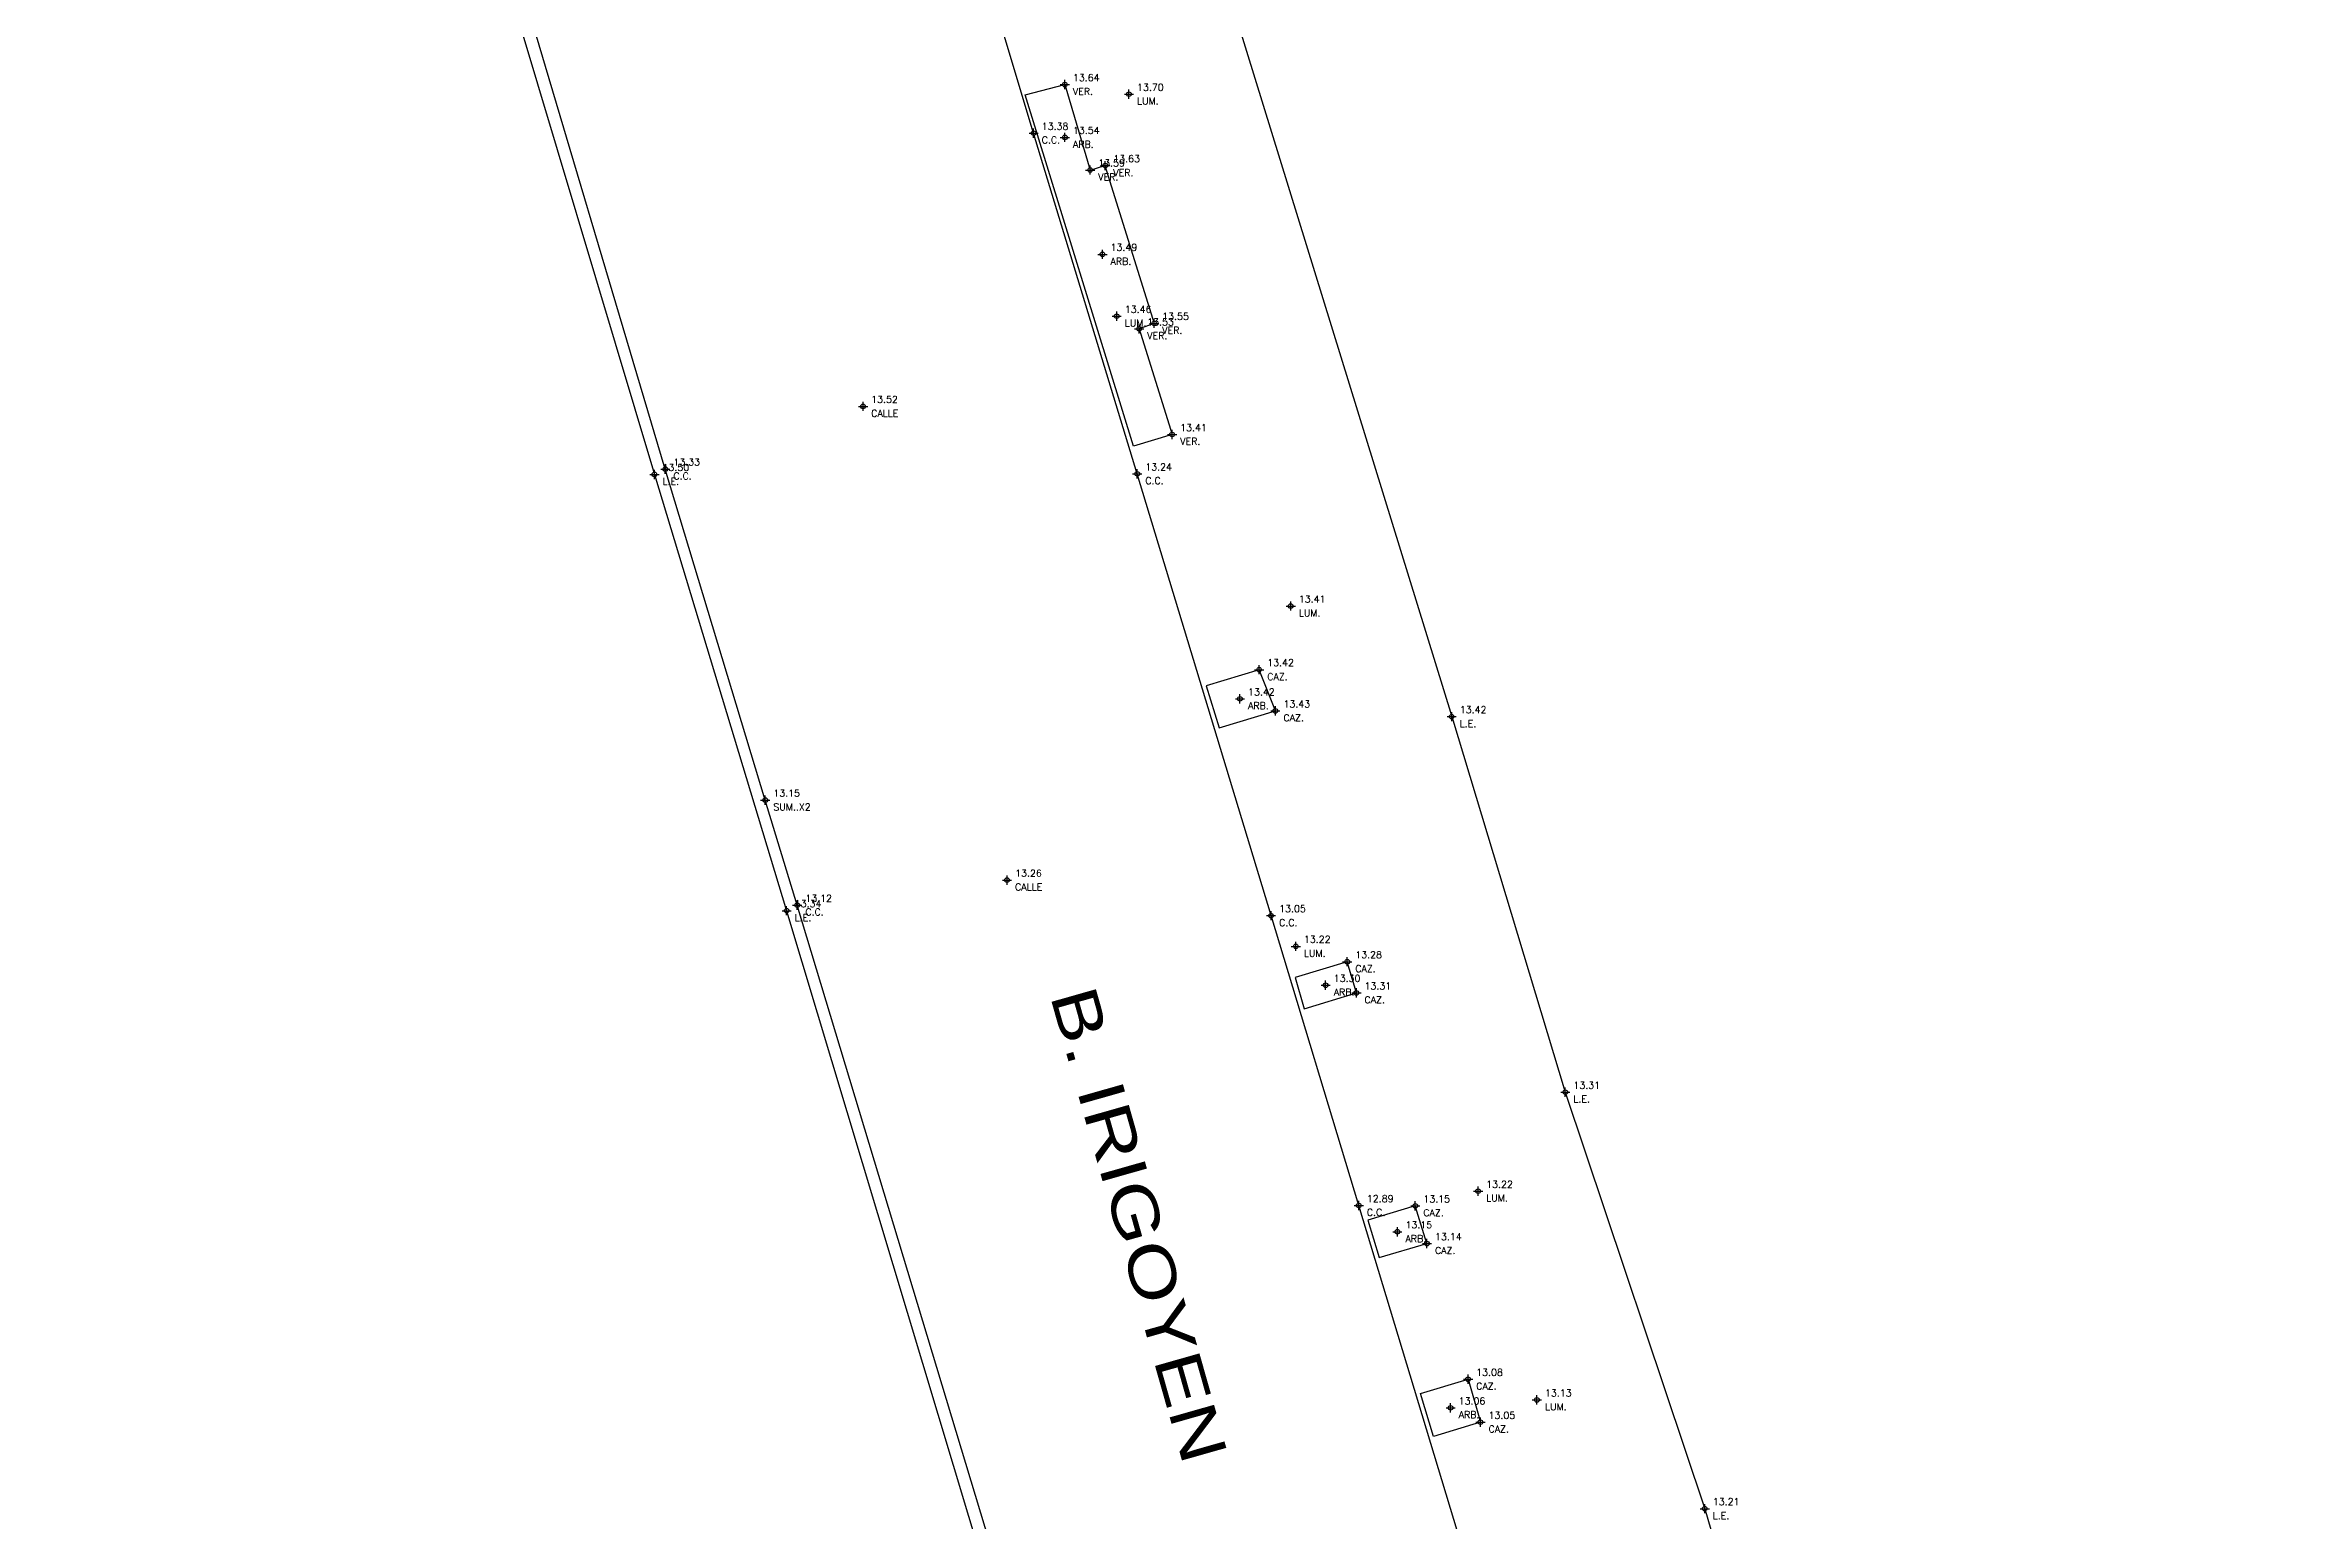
# Model space of a CAD drawing. Header units: metres. Extents: x 27389 to 27997, y 69801 to 70692.
# Drawn here: x 27652.6 to 27749.7, y 70434 to 70498.1 of the extents above; entities that cross this region are included whole.
import ezdxf
from ezdxf.enums import TextEntityAlignment as Align

# ---------------------------------------------------------------- set-up
doc = ezdxf.new("R2010")
doc.units = ezdxf.units.M
for name, color, linetype in [('C.C.', 1, 'Continuous'), ('CAZ.', 3, 'Continuous'), ('L.E.', 130, 'Continuous'), ('Mro AU.', 8, 'Continuous'), ('TEXTOS', 3, 'Continuous'), ('VER.', 2, 'Continuous')]:
    doc.layers.add(name, color=color, linetype=linetype)
doc.styles.get("Standard").update_dxf_attribs({"font": 'simplex.shx'})
doc.styles.add('Textos', font='', dxfattribs={"width": 1.3, "height": 2})
doc.styles.get('Textos').set_extended_font_data('Cascadia Code')

# ---------------------------------------------------------------- blocks, each defined once
blk = doc.blocks.new('*U5')
at = {"color": 0, "linetype": 'ByBlock', "lineweight": -2, "transparency": 16777216}
for p, q in [((-1, 0), (1, 0)), ((0, -1), (0, 1))]:
    blk.add_line(p, q, dxfattribs=at)
blk.add_circle((0, 0), 0.5, dxfattribs=at)

msp = doc.modelspace()

# ---------------------------------------------------------------- linework, layer by layer
at = {"layer": 'C.C.', "flags": 128}
msp.add_lwpolyline([(27749.662, 70371.436), (27742.932, 70367.952, -0.102186), (27738.68, 70367.1, -0.144233), (27735.657, 70368.01, -0.06504), (27733.553, 70369.814), (27730.535, 70378.154), (27724.232, 70399.077), (27722.257, 70405.632), (27720.344, 70411.977), (27716.889, 70423.339), (27714.657, 70430.992), (27713.884, 70433.469), (27709.578, 70447.712), (27705.774, 70460.283), (27699.972, 70479.448), (27695.481, 70494.225), (27690.943, 70509.321), (27686.984, 70522.268), (27682.288, 70537.866), (27678.045, 70551.945), (27675.744, 70560.044), (27674.766, 70565.804)], format="xyb", dxfattribs=at)
msp.add_lwpolyline([(27701.523, 70406.751), (27685.231, 70460.738), (27683.844, 70465.296), (27679.509, 70479.655), (27672.806, 70502.187), (27668.828, 70517.339), (27665.303, 70532.356), (27661.268, 70549.577), (27659.492, 70555.316), (27655.8, 70559.784), (27652.603, 70562.888)], dxfattribs=at)
at = {"layer": 'CAZ.', "flags": 128}
for points in [[(27702.955, 70470.254), (27703.518, 70468.425), (27705.962, 70469.165), (27705.259, 70470.952)], [(27709.475, 70456.932), (27709.077, 70458.285), (27706.813, 70457.6), (27707.205, 70456.245)], [(27709.97, 70447.071), (27710.467, 70445.458), (27712.534, 70446.059), (27712.029, 70447.694)], [(27712.254, 70439.551), (27714.318, 70440.175), (27714.854, 70438.312), (27712.815, 70437.696)]]:
    msp.add_lwpolyline(points, close=True, dxfattribs=at)
at = {"layer": 'L.E.', "flags": 128}
msp.add_lwpolyline([(27679.487, 70607.323), (27676.24, 70606.778), (27677.691, 70597.385), (27674.449, 70596.4), (27679.439, 70579.975), (27687.207, 70554.532), (27713.607, 70468.915), (27718.533, 70452.625), (27724.578, 70434.56), (27732.182, 70408.351), (27741.769, 70376.124), (27746.818, 70374.111), (27748.748, 70374.953)], dxfattribs=at)
at = {"layer": 'Mro AU.', "flags": 128}
msp.add_lwpolyline([(27655.255, 70559.891), (27659.039, 70555.34), (27660.824, 70549.39), (27664.69, 70532.302), (27667.966, 70518.35), (27667.225, 70518.114), (27667.353, 70517.017), (27668.233, 70517.247), (27672.257, 70502.074), (27679.038, 70479.422), (27684.77, 70460.499), (27701.838, 70403.693), (27701.181, 70393.327)], dxfattribs=at)
at = {"layer": 'VER.', "flags": 128}
msp.add_lwpolyline([(27696.834, 70496.334), (27697.932, 70492.627), (27698.573, 70492.817), (27700.705, 70485.975), (27700.054, 70485.738), (27701.484, 70481.155), (27699.816, 70480.648), (27695.111, 70495.889)], close=True, dxfattribs=at)

# ---------------------------------------------------------------- block references
at = {"layer": 'VER.', "color": 1, "xscale": 0.2, "yscale": 0.2, "zscale": 0.2}
for p in [(27696.834, 70496.334, 13.639), (27699.613, 70495.916, 13.695), (27695.481, 70494.225, 13.378), (27696.835, 70494.042, 13.543), (27698.585, 70492.817, 13.634), (27697.932, 70492.627, 13.591), (27698.464, 70488.968, 13.487), (27699.082, 70486.286, 13.463), (27700.054, 70485.738, 13.526), (27700.705, 70485.975, 13.552), (27688.085, 70482.374, 13.52), (27701.484, 70481.155, 13.412), (27679.038, 70479.422, 13.505), (27679.509, 70479.655, 13.332), (27699.972, 70479.448, 13.243), (27706.629, 70473.713, 13.413), (27705.259, 70470.952, 13.42), (27704.426, 70469.69, 13.42), (27705.962, 70469.165, 13.434), (27713.607, 70468.915, 13.421), (27683.844, 70465.296, 13.152), (27694.326, 70461.825, 13.258), (27684.77, 70460.499, 13.338), (27685.231, 70460.738, 13.122), (27705.774, 70460.283, 13.052), (27706.849, 70458.952, 13.216), (27709.077, 70458.285, 13.28), (27708.142, 70457.265, 13.3), (27709.475, 70456.932, 13.307), (27718.533, 70452.625, 13.31), (27714.752, 70448.333, 13.225), (27709.578, 70447.712, 12.891), (27712.029, 70447.694, 13.148), (27711.252, 70446.571, 13.15), (27712.534, 70446.059, 13.137), (27714.318, 70440.175, 13.08), (27713.56, 70438.935, 13.06), (27717.301, 70439.279, 13.128), (27714.854, 70438.312, 13.053), (27724.578, 70434.56, 13.214)]:
    msp.add_blockref('*U5', p, dxfattribs=at)

# ---------------------------------------------------------------- texts
at = {"color": 3, "linetype": 'ByBlock', "char_height": 0.3, "attachment_point": 1}
for insert in [(27704.776, 70469.54), (27708.492, 70457.115), (27711.602, 70446.421), (27713.91, 70438.785)]:
    msp.add_mtext('ARB.', dxfattribs=dict(at, insert=insert))
at = {"layer": 'TEXTOS', "style": 'Textos', "width": 1.3}
msp.add_text('B. IRIGOYEN', height=2, rotation=285.86101, dxfattribs=at).set_placement((27700.045, 70446.873), align=Align.MIDDLE_CENTER)
at = {"layer": 'VER.', "color": 3, "char_height": 0.3, "attachment_point": 1}
for s, insert in [('VER.', (27697.184, 70496.184, 13.639)), ('LUM.', (27699.963, 70495.766, 13.695)), ('C.C.', (27695.831, 70494.075, 13.378)), ('ARB.', (27697.185, 70493.892, 13.543)), ('VER.', (27698.282, 70492.477, 13.591)), ('VER.', (27698.935, 70492.667, 13.634)), ('ARB.', (27698.814, 70488.818, 13.487)), ('LUM.', (27699.432, 70486.136, 13.463)), ('VER.', (27700.404, 70485.588, 13.526)), ('VER.', (27701.055, 70485.825, 13.552)), ('CALLE', (27688.435, 70482.224, 13.52)), ('VER.', (27701.834, 70481.005, 13.412)), ('C.C.', (27679.859, 70479.505, 13.332)), ('L.E.', (27679.388, 70479.272, 13.505)), ('C.C.', (27700.322, 70479.298, 13.243)), ('LUM.', (27706.979, 70473.563, 13.413)), ('CAZ.', (27705.609, 70470.802, 13.42)), ('ARB.', (27704.776, 70469.54, 13.42)), ('CAZ.', (27706.312, 70469.015, 13.434)), ('L.E.', (27713.957, 70468.765, 13.421)), ('SUM..X2', (27684.194, 70465.146, 13.152)), ('CALLE', (27694.676, 70461.675, 13.258)), ('L.E.', (27685.12, 70460.349, 13.338)), ('C.C.', (27685.581, 70460.588, 13.122)), ('C.C.', (27706.124, 70460.133, 13.052)), ('LUM.', (27707.199, 70458.802, 13.216)), ('CAZ.', (27709.427, 70458.135, 13.28)), ('ARB.', (27708.492, 70457.115, 13.3)), ('CAZ.', (27709.825, 70456.782, 13.307)), ('L.E.', (27718.883, 70452.475, 13.31)), ('C.C.', (27709.928, 70447.562, 12.891)), ('CAZ.', (27712.379, 70447.544, 13.148)), ('LUM.', (27715.102, 70448.183, 13.225)), ('ARB.', (27711.602, 70446.421, 13.15)), ('CAZ.', (27712.884, 70445.909, 13.137)), ('CAZ.', (27714.668, 70440.025, 13.08)), ('ARB.', (27713.91, 70438.785, 13.06)), ('LUM.', (27717.651, 70439.129, 13.128)), ('CAZ.', (27715.204, 70438.162, 13.053)), ('L.E.', (27724.928, 70434.41, 13.214))]:
    msp.add_mtext(s, dxfattribs=dict(at, insert=insert))
at = {"layer": 'VER.', "color": 1, "char_height": 0.3, "attachment_point": 7}
for s, insert in [('13.64', (27697.184, 70496.484, 13.639)), ('13.70', (27699.963, 70496.066, 13.695)), ('13.38', (27695.831, 70494.375, 13.378)), ('13.54', (27697.185, 70494.192, 13.543)), ('13.59', (27698.282, 70492.777, 13.591)), ('13.63', (27698.935, 70492.967, 13.634)), ('13.49', (27698.814, 70489.118, 13.487)), ('13.46', (27699.432, 70486.436, 13.463)), ('13.53', (27700.404, 70485.888, 13.526)), ('13.55', (27701.055, 70486.125, 13.552)), ('13.52', (27688.435, 70482.524, 13.52)), ('13.41', (27701.834, 70481.305, 13.412)), ('13.50', (27679.388, 70479.572, 13.505)), ('13.33', (27679.859, 70479.805, 13.332)), ('13.24', (27700.322, 70479.598, 13.243)), ('13.41', (27706.979, 70473.863, 13.413)), ('13.42', (27705.609, 70471.102, 13.42)), ('13.42', (27704.776, 70469.84, 13.42)), ('13.43', (27706.312, 70469.315, 13.434)), ('13.42', (27713.957, 70469.065, 13.421)), ('13.15', (27684.194, 70465.446, 13.152)), ('13.26', (27694.676, 70461.975, 13.258)), ('13.12', (27685.581, 70460.888, 13.122)), ('13.34', (27685.12, 70460.649, 13.338)), ('13.05', (27706.124, 70460.433, 13.052)), ('13.22', (27707.199, 70459.102, 13.216)), ('13.28', (27709.427, 70458.435, 13.28)), ('13.30', (27708.492, 70457.415, 13.3)), ('13.31', (27709.825, 70457.082, 13.307)), ('13.31', (27718.883, 70452.775, 13.31)), ('13.22', (27715.102, 70448.483, 13.225)), ('12.89', (27709.928, 70447.862, 12.891)), ('13.15', (27712.379, 70447.844, 13.148)), ('13.15', (27711.602, 70446.721, 13.15)), ('13.14', (27712.884, 70446.209, 13.137)), ('13.08', (27714.668, 70440.325, 13.08)), ('13.13', (27717.651, 70439.429, 13.128)), ('13.06', (27713.91, 70439.085, 13.06)), ('13.05', (27715.204, 70438.462, 13.053)), ('13.21', (27724.928, 70434.71, 13.214))]:
    msp.add_mtext(s, dxfattribs=dict(at, insert=insert))

doc.saveas('drawing.dxf')
